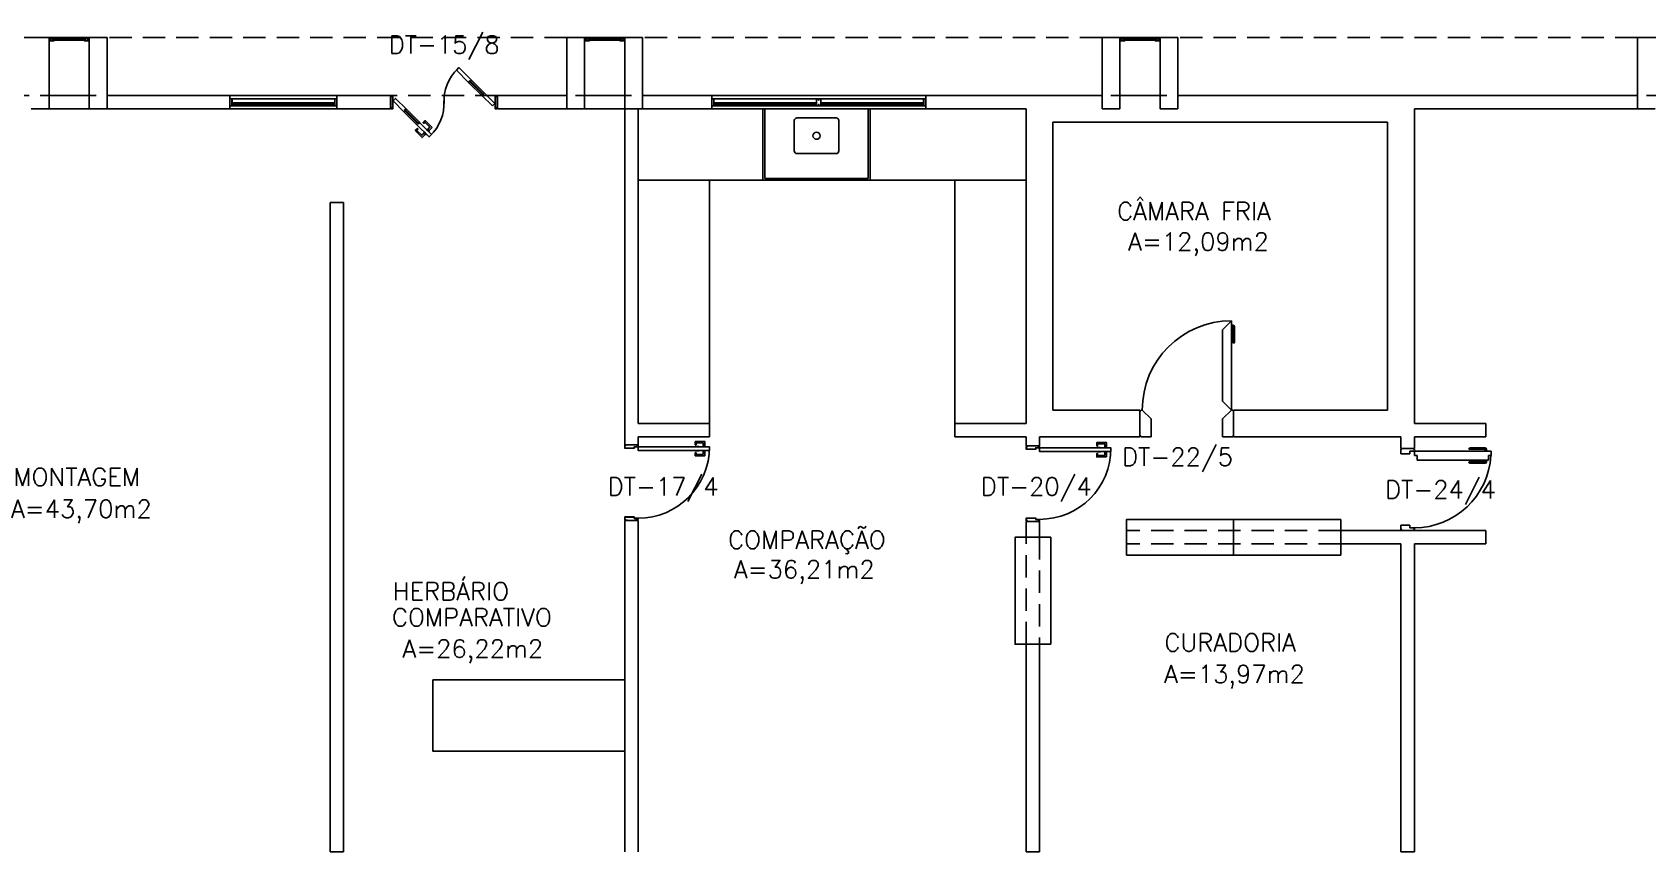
# Model space of a CAD drawing. Header units: millimetres. Extents: x 2128 to 2646, y 1972 to 2207.
# Drawn here: x 2383.82 to 2401.93, y 2037.52 to 2046.7 of the extents above; entities that cross this region are included whole.
import ezdxf

# ---------------------------------------------------------------- set-up
doc = ezdxf.new("R2010")
doc.units = ezdxf.units.MM
doc.linetypes.add('HIDDEN', pattern=[0.375, 0.25, -0.125])
for name, color, linetype in [('AR-ALV', 2, 'Continuous'), ('AR-BANCADAS', 1, 'Continuous'), ('AR-ESQ', 1, 'Continuous'), ('AR-ESTC', 3, 'Continuous'), ('AR-PEITORIL', 1, 'Continuous'), ('AR-PORTA', 1, 'Continuous'), ('AR-PROJ', 1, 'HIDDEN'), ('BC- VISTA', 1, 'Continuous'), ('BC-CUBA', 1, 'Continuous'), ('BGR- VISTA', 12, 'Continuous'), ('COZ1', 1, 'Continuous'), ('DT-ESQ-BAGUETE-C', 1, 'Continuous'), ('DT-ESQ-BAGUETE-V', 1, 'Continuous'), ('DT-ESQ-CHAPA DOBRADA-V', 1, 'Continuous'), ('DT-ESQ-MARCO-V', 1, 'Continuous'), ('DT-ESQ-PERFIL CADEIRA-C', 2, 'Continuous'), ('DT-ESQ-PERFIL CADEIRA-V', 2, 'Continuous'), ('DT-ESQ-PERFIL U-C', 2, 'Continuous'), ('DT-ESQ-VENEZIANA-C', 1, 'Continuous'), ('DT-ESQ-VENEZIANA-V', 1, 'Continuous'), ('DT-ESQ-VIDRO-C', 2, 'Continuous'), ('DT-TXTMOD', 1, 'Continuous'), ('ENDEREÇO', 2, 'Continuous'), ('maçaneta', 1, 'Continuous'), ('mov', 1, 'Continuous'), ('PM-PERFIL U-C', 2, 'Continuous'), ('PM-VIDRO', 2, 'Continuous'), ('pm1', 2, 'Continuous'), ('pm2', 2, 'Continuous'), ('TEXTO', 2, 'Continuous'), ('Área', 2, 'Continuous')]:
    doc.layers.add(name, color=color, linetype=linetype)
doc.styles.add('S10', font='simplex.shx', dxfattribs={"height": 0.1})
doc.styles.add('UNB-100', font='simplex.shx', dxfattribs={"height": 0.2})
doc.styles.add('UNB1-100', font='simplex.shx', dxfattribs={"height": 0.2})

# ---------------------------------------------------------------- blocks, each defined once
blk = doc.blocks.new('pe80-alv-01p')
at = {"layer": 'maçaneta'}
for p, q in [((-0.165, 0.775), (-0.165, 0.945)), ((-0.13, 0.96), (-0.15, 0.96)), ((-0.15, 0.76), (-0.15, 0.945)), ((-0.13, 0.945), (-0.15, 0.945)), ((-0.03, 0.96), (-0.01, 0.96)), ((-0.03, 0.945), (-0.01, 0.945)), ((-0.01, 0.76), (-0.01, 0.945)), ((0.005, 0.775), (0.005, 0.945))]:
    blk.add_line(p, q, dxfattribs=at)
for centre, start, end in [((-0.15, 0.945), 90, 180), ((-0.01, 0.945), 360, 90), ((-0.15, 0.775), 180, 270), ((-0.01, 0.775), 270, 360)]:
    blk.add_arc(centre, 0.015, start, end, dxfattribs=at)
at = {"layer": 'mov'}
blk.add_arc((-0.03, 0.15), 0.86, 93.333, 180, dxfattribs=at)
at = {"layer": 'pm1'}
for p, q in [((-0.13, 0.98), (-0.13, 0.18)), ((-0.08, 0.98), (-0.13, 0.98)), ((-0.03, 1.01), (-0.08, 1.01)), ((-0.08, 1.01), (-0.08, 0.98)), ((-0.03, 1.01), (-0.03, 1.01)), ((-0.03, 0.15), (-0.03, 1.01)), ((-0.91, 0.14), (-0.92, 0.14)), ((-0.92, 0.01), (-0.92, 0.14)), ((-0.91, 0.01), (-0.92, 0.01)), ((-0.91, 0.15), (-0.89, 0.15)), ((-0.91, 0.15), (-0.91, 0.14)), ((-0.91, 0), (-0.91, 0.01)), ((-0.89, 0.1), (-0.89, 0.15)), ((-0.86, 0.1), (-0.89, 0.1)), ((-0.86, 0), (-0.86, 0.1)), ((-0.86, 0), (-0.86, 0)), ((-0.08, 0.18), (-0.13, 0.18)), ((-0.08, 0.15), (-0.08, 0.18)), ((-0.03, 0.15), (-0.08, 0.15)), ((-0.06, 0), (-0.06, 0.1)), ((-0.06, 0.1), (-0.03, 0.1)), ((-0.06, 0), (-0.06, 0)), ((-0.06, 0), (-0.01, 0)), ((-0.01, 0.15), (-0.03, 0.15)), ((-0.03, 0.1), (-0.03, 0.15)), ((-0.03, 0.15), (-0.03, 0.15)), ((-0.01, 0.15), (-0.01, 0.14)), ((-0.01, 0), (-0.01, 0.01)), ((0.01, 0.15), (0.01, 0.15)), ((-0.86, 0), (-0.91, 0))]:
    blk.add_line(p, q, dxfattribs=at)
at = {"layer": 'pm2'}
for p, q in [((-0.01, 0.14), (0, 0.14)), ((-0.01, 0.01), (0, 0.01)), ((0, 0.01), (0, 0.14))]:
    blk.add_line(p, q, dxfattribs=at)
blk = doc.blocks.new('pe100-alv-01p')
at = {"layer": 'maçaneta'}
for p, q in [((-0.025, 1.25), (-0.005, 1.25)), ((-0.025, 1.235), (-0.005, 1.235)), ((-0.005, 1.05), (-0.005, 1.235)), ((0.01, 1.065), (0.01, 1.235))]:
    blk.add_line(p, q, dxfattribs=at)
for centre, start, end in [((-0.005, 1.235), 360, 90), ((-0.005, 1.065), 270, 360)]:
    blk.add_arc(centre, 0.015, start, end, dxfattribs=at)
at = {"layer": 'mov'}
blk.add_arc((-0.025, 0.3), 1, 90, 180, dxfattribs=at)
at = {"layer": 'pm1'}
for p, q in [((-0.025, 1.3), (-0.125, 1.2)), ((-0.025, 1.3), (-0.025, 1.3)), ((-0.025, 0.3), (-0.025, 1.3)), ((-0.125, 1.2), (-0.125, 0.4)), ((-0.125, 0.4), (-0.025, 0.3)), ((-1.04, 0.29), (-1.05, 0.29)), ((-1.05, 0.01), (-1.05, 0.29)), ((-1.04, 0.3), (-1.025, 0.3)), ((-1.04, 0.3), (-1.04, 0.29)), ((-1.025, 0.3), (-0.925, 0.2)), ((-0.925, 0.2), (-0.925, 0)), ((-0.025, 0.3), (-0.125, 0.2)), ((-0.125, 0.2), (-0.125, 0)), ((-0.025, 0.3), (-0.025, 0.3)), ((-0.01, 0.3), (-0.025, 0.3)), ((-0.01, 0.3), (-0.01, 0.29)), ((-1.04, 0.01), (-1.05, 0.01)), ((-1.04, 0), (-1.04, 0.01)), ((-0.925, 0), (-1.04, 0)), ((-0.125, 0), (-0.01, 0)), ((-0.01, 0), (-0.01, 0.01))]:
    blk.add_line(p, q, dxfattribs=at)
at = {"layer": 'pm2'}
for p, q in [((-0.01, 0.29), (0, 0.29)), ((0, 0.01), (0, 0.29)), ((-0.01, 0.01), (0, 0.01))]:
    blk.add_line(p, q, dxfattribs=at)
blk = doc.blocks.new('BGR12')
at = {"layer": 'BC- VISTA'}
blk.add_lwpolyline([(0, 0.4), (0, 0), (-1.2, 0), (-1.2, 0.4)], close=True, dxfattribs=at)
blk = doc.blocks.new('EF01-P')
at = {"layer": 'DT-ESQ-BAGUETE-C', "ltscale": 0.1}
for points in [[(0.002, 0.035), (0.015, 0.035), (0.015, 0.033), (0.002, 0.033), (0.002, 0.005), (0.015, 0.005), (0.015, 0.004), (0.002, 0.004, -0.414214), (0, 0.005), (0, 0.033, -0.414214)], [(0.448, 0.035), (0.435, 0.035), (0.435, 0.033), (0.448, 0.033), (0.448, 0.005), (0.435, 0.005), (0.435, 0.004), (0.448, 0.004, 0.414214), (0.45, 0.005), (0.45, 0.033, 0.414214)]]:
    blk.add_lwpolyline(points, format="xyb", close=True, dxfattribs=at)
at = {"layer": 'DT-ESQ-PERFIL CADEIRA-C', "ltscale": 0.1}
for points in [[(0.01, 0.002), (0.01, 0.003), (0.002, 0.003, 1), (0.002, 0), (0.015, 0, 0.414214), (0.016, 0.002), (0.016, 0.033), (0.043, 0.033)], [(0.043, 0.006), (0.018, 0.006), (0.018, 0.016), (0.016, 0.016), (0.016, 0.006, 0.414214), (0.018, 0.005), (0.043, 0.005), (0.056, 0.005, 1), (0.056, 0.008), (0.043, 0.008), (0.043, 0.02), (0.043, 0.032), (0.056, 0.032, 1), (0.056, 0.035), (0.043, 0.035), (0.016, 0.035, 0.414214), (0.015, 0.033), (0.015, 0.002), (0.002, 0.002)], [(0.041, 0.02), (0.041, 0.032, -0.414214), (0.043, 0.033), (0.056, 0.033)], [(0.041, 0.02), (0.041, 0.008, 0.414214), (0.043, 0.006), (0.056, 0.006)], [(0.407, 0.006), (0.432, 0.006), (0.432, 0.016), (0.433, 0.016), (0.433, 0.006, -0.414214), (0.432, 0.005), (0.407, 0.005), (0.394, 0.005, -1), (0.394, 0.008), (0.407, 0.008), (0.407, 0.02), (0.407, 0.032), (0.394, 0.032, -1), (0.394, 0.035), (0.407, 0.035), (0.433, 0.035, -0.414214), (0.435, 0.033), (0.435, 0.002), (0.448, 0.002)], [(0.408, 0.02), (0.408, 0.032, 0.414214), (0.407, 0.033), (0.394, 0.033)], [(0.408, 0.02), (0.408, 0.008, -0.414214), (0.407, 0.006), (0.394, 0.006)], [(0.44, 0.002), (0.44, 0.003), (0.448, 0.003, -1), (0.448, 0), (0.435, 0, -0.414214), (0.433, 0.002), (0.433, 0.033), (0.407, 0.033)]]:
    blk.add_lwpolyline(points, format="xyb", dxfattribs=at)
at = {"layer": 'DT-ESQ-PERFIL CADEIRA-V', "ltscale": 0.1}
blk.add_line((0.015, 0), (0.435, 0), dxfattribs=at)
at = {"layer": 'DT-ESQ-VENEZIANA-C', "ltscale": 0.1}
for p, q in [((0.043, 0.011), (0.407, 0.011)), ((0.043, 0.009), (0.407, 0.009))]:
    blk.add_line(p, q, dxfattribs=at)
at = {"layer": 'DT-ESQ-VENEZIANA-V', "ltscale": 0.1}
blk.add_line((0.043, 0.031), (0.407, 0.031), dxfattribs=at)
blk = doc.blocks.new('EF05B-P')
at = {"layer": 'DT-ESQ-BAGUETE-C', "ltscale": 0.1}
for points in [[(0.039, -0.05), (0.0255, -0.05), (0.0255, -0.0485), (0.039, -0.0485), (0.039, -0.0365), (0.0255, -0.0365), (0.0255, -0.035), (0.039, -0.035, -0.4142136), (0.0405, -0.0365), (0.0405, -0.0485, -0.4142136)], [(1.161, -0.05), (1.1745, -0.05), (1.1745, -0.0485), (1.161, -0.0485), (1.161, -0.0365), (1.1745, -0.0365), (1.1745, -0.035), (1.161, -0.035, 0.4142136), (1.1595, -0.0365), (1.1595, -0.0485, 0.4142136)]]:
    blk.add_lwpolyline(points, format="xyb", close=True, dxfattribs=at)
at = {"layer": 'DT-ESQ-BAGUETE-V', "ltscale": 0.1}
blk.add_line((1.161, -0.05), (0.039, -0.05), dxfattribs=at)
at = {"layer": 'DT-ESQ-CHAPA DOBRADA-V', "ltscale": 0.1}
blk.add_line((1.16, -0.067), (0.04, -0.067), dxfattribs=at)
at = {"layer": 'DT-ESQ-MARCO-V', "ltscale": 0.1}
for p, q in [((0.0235, -0.035), (1.1765, -0.035)), ((0.0235, -0.115), (1.1765, -0.115))]:
    blk.add_line(p, q, dxfattribs=at)
at = {"layer": 'DT-ESQ-PERFIL U-C', "ltscale": 0.1}
for points in [[(0.025, -0.0655), (0.025, -0.0655, 0.4142136), (0.0235, -0.067), (0.0235, -0.1135), (0.0015, -0.1135), (0.0015, -0.1), (0, -0.1), (0, -0.1135, 0.4142136), (0.0015, -0.115), (0.0235, -0.115, 0.4142136), (0.025, -0.1135), (0.025, -0.067), (0.04, -0.067, 1), (0.04, -0.064), (0.025, -0.064), (0.025, -0.0365, 0.4142136), (0.0235, -0.035), (0.0015, -0.035, 0.4142136), (0, -0.0365), (0, -0.05), (0.0015, -0.05), (0.0015, -0.0365), (0.0235, -0.0365), (0.0235, -0.064, 0.4142136), (0.025, -0.0655), (0.04, -0.0655)], [(1.175, -0.0655), (1.175, -0.0655, -0.4142136), (1.1765, -0.067), (1.1765, -0.1135), (1.1985, -0.1135), (1.1985, -0.1), (1.2, -0.1), (1.2, -0.1135, -0.4142136), (1.1985, -0.115), (1.1765, -0.115, -0.4142136), (1.175, -0.1135), (1.175, -0.067), (1.16, -0.067, -1), (1.16, -0.064), (1.175, -0.064), (1.175, -0.0365, -0.4142136), (1.1765, -0.035), (1.1985, -0.035, -0.4142136), (1.2, -0.0365), (1.2, -0.05), (1.1985, -0.05), (1.1985, -0.0365), (1.1765, -0.0365), (1.1765, -0.064, -0.4142136), (1.175, -0.0655), (1.16, -0.0655)]]:
    blk.add_lwpolyline(points, format="xyb", dxfattribs=at)
at = {"layer": 'DT-ESQ-VIDRO-C', "ltscale": 0.1}
blk.add_lwpolyline([(0.027, -0.062), (0.027, -0.052), (1.173, -0.052), (1.173, -0.062)], close=True, dxfattribs=at)
at = {"layer": 'DT-TXTMOD', "ltscale": 0.1, "style": 'S10', "flags": 3}
blk.add_attdef('EF05B', (0.05, 0), '', height=0.1, dxfattribs=at)
blk = doc.blocks.new('PM3')
at = {"layer": 'maçaneta'}
for points in [[(0.02, 0.825), (-0.035, 0.825), (-0.035, 0.715), (0, 0.715), (0, 0.725), (-0.02, 0.725), (-0.02, 0.804, -0.414214), (-0.019, 0.805), (0.02, 0.805)], [(0.125, 0.825), (0.07, 0.825), (0.07, 0.805), (0.108, 0.805, -0.414214), (0.11, 0.804), (0.11, 0.725), (0.09, 0.725), (0.09, 0.715), (0.125, 0.715)]]:
    blk.add_lwpolyline(points, format="xyb", close=True, dxfattribs=at)
for points in [[(0.02, 0.715), (0.02, 0.755), (0.025, 0.755), (0.025, 0.715)], [(0.07, 0.715), (0.07, 0.755), (0.065, 0.755), (0.065, 0.715)]]:
    blk.add_lwpolyline(points, close=True, dxfattribs=at)
at = {"layer": 'mov'}
blk.add_arc((0.025, 0.075), 0.8, 0, 90, dxfattribs=at)
at = {"layer": 'PM-PERFIL U-C'}
for p, q in [((0, 0.045), (0, 0.063)), ((0.002, 0.045), (0, 0.045)), ((0.001, 0.065), (0.01, 0.065)), ((0.002, 0.063), (0.002, 0.045)), ((0.01, 0.063), (0.002, 0.063)), ((0.01, 0.065), (0.01, 0.073)), ((0.011, 0.075), (0.023, 0.075)), ((0.012, 0.073), (0.012, 0.064)), ((0.023, 0.073), (0.012, 0.073)), ((0.023, 0.033), (0.023, 0.073)), ((0.038, 0.032), (0.024, 0.032)), ((0.025, 0.073), (0.025, 0.034)), ((0.038, 0.034), (0.025, 0.034)), ((0.038, 0.032), (0.038, -0.073)), ((0.04, 0.032), (0.04, -0.074)), ((0.81, 0.032), (0.81, -0.074)), ((0.812, 0.034), (0.825, 0.034)), ((0.812, 0.032), (0.826, 0.032)), ((0.812, 0.032), (0.812, -0.073)), ((0.825, 0.073), (0.825, 0.034)), ((0.839, 0.075), (0.827, 0.075)), ((0.827, 0.073), (0.838, 0.073)), ((0.827, 0.033), (0.827, 0.073)), ((0.838, 0.073), (0.838, 0.064)), ((0.84, 0.065), (0.84, 0.073)), ((0.849, 0.065), (0.84, 0.065)), ((0.84, 0.063), (0.848, 0.063)), ((0.848, 0.063), (0.848, 0.045)), ((0.848, 0.045), (0.85, 0.045)), ((0.85, 0.045), (0.85, 0.063)), ((0, -0.045), (0.002, -0.045)), ((0, -0.064), (0, -0.045)), ((0.01, -0.065), (0.001, -0.065)), ((0.002, -0.045), (0.002, -0.063)), ((0.002, -0.063), (0.01, -0.063)), ((0.01, -0.074), (0.01, -0.065)), ((0.038, -0.075), (0.011, -0.075)), ((0.012, -0.065), (0.012, -0.073)), ((0.012, -0.073), (0.038, -0.073)), ((0.838, -0.073), (0.812, -0.073)), ((0.812, -0.075), (0.839, -0.075)), ((0.838, -0.065), (0.838, -0.073)), ((0.848, -0.063), (0.84, -0.063)), ((0.84, -0.074), (0.84, -0.065)), ((0.84, -0.065), (0.849, -0.065)), ((0.85, -0.045), (0.848, -0.045)), ((0.848, -0.045), (0.848, -0.063)), ((0.85, -0.064), (0.85, -0.045))]:
    blk.add_line(p, q, dxfattribs=at)
for centre, start, end in [((0.001, 0.063), 90, 180), ((0.011, 0.073), 90, 180), ((0.01, 0.064), 270, 0), ((0.023, 0.073), 360, 90), ((0.024, 0.033), 180, 270), ((0.038, 0.032), 0, 90), ((0.812, 0.032), 90, 180), ((0.827, 0.073), 90, 180), ((0.826, 0.033), 270, 0), ((0.84, 0.064), 180, 270), ((0.839, 0.073), 0, 90), ((0.849, 0.063), 0, 90), ((0.001, -0.064), 180, 270), ((0.01, -0.065), 0, 90), ((0.011, -0.074), 180, 270), ((0.038, -0.074), 269.9386, 0), ((0.812, -0.074), 180, 270.0614), ((0.84, -0.065), 90, 180), ((0.839, -0.074), 270, 0), ((0.849, -0.064), 270, 0)]:
    blk.add_arc(centre, 0.0015, start, end, dxfattribs=at)
at = {"layer": 'pm1'}
blk.add_lwpolyline([(0.065, 0.875), (0.065, 0.075), (0.025, 0.075), (0.025, 0.875)], close=True, dxfattribs=at)
blk = doc.blocks.new('PM7B')
at = {"layer": 'maçaneta'}
for points in [[(0.732, -0.208), (0.771, -0.247), (0.785, -0.233), (0.758, -0.206, -0.414214), (0.758, -0.204), (0.813, -0.148), (0.827, -0.162), (0.834, -0.155), (0.81, -0.13)], [(0.806, -0.282), (0.845, -0.321), (0.923, -0.243), (0.898, -0.219), (0.891, -0.226), (0.905, -0.24), (0.849, -0.295, -0.414214), (0.847, -0.295), (0.82, -0.268)], [(0.845, -0.321), (0.806, -0.282), (0.82, -0.268), (0.847, -0.295, 0.414214), (0.849, -0.295), (0.905, -0.24), (0.891, -0.226), (0.898, -0.219), (0.923, -0.243)]]:
    blk.add_lwpolyline(points, format="xyb", close=True, dxfattribs=at)
for points in [[(0.792, -0.226), (0.764, -0.254), (0.767, -0.258), (0.795, -0.229)], [(0.792, -0.226), (0.764, -0.254), (0.767, -0.258), (0.795, -0.229)], [(0.827, -0.261), (0.799, -0.289), (0.795, -0.286), (0.824, -0.258)], [(0.827, -0.261), (0.799, -0.289), (0.795, -0.286), (0.824, -0.258)]]:
    blk.add_lwpolyline(points, close=True, dxfattribs=at)
at = {"layer": 'mov'}
for centre, start, end in [((0.099, 0.089), 356.8029, 46.3992), ((1.101, 0.061), 176.8029, 226.3992)]:
    blk.add_arc(centre, 0.501, start, end, dxfattribs=at)
at = {"layer": 'PM-PERFIL U-C'}
for p, q in [((0, 0.12), (0, 0.139)), ((0.002, 0.12), (0, 0.12)), ((0, 0.012), (0, 0.03)), ((0, 0.03), (0.002, 0.03)), ((0.001, 0.14), (0.01, 0.14)), ((0.01, 0.01), (0.001, 0.01)), ((0.01, 0.138), (0.002, 0.138)), ((0.002, 0.138), (0.002, 0.12)), ((0.002, 0.03), (0.002, 0.012)), ((0.002, 0.012), (0.01, 0.012)), ((0.01, 0.14), (0.01, 0.149)), ((0.01, 0.001), (0.01, 0.01)), ((0.012, 0.15), (0.023, 0.15)), ((0.023, 0.148), (0.012, 0.148)), ((0.012, 0.148), (0.012, 0.14)), ((0.012, 0.01), (0.012, 0.002)), ((0.012, 0.002), (0.023, 0.002)), ((0.023, 0), (0.012, 0)), ((0.023, 0.148), (0.023, 0.002)), ((0.025, 0.149), (0.025, 0.001)), ((1.175, 0.149), (1.175, 0.001)), ((1.188, 0.15), (1.176, 0.15)), ((1.177, 0.148), (1.188, 0.148)), ((1.177, 0.148), (1.177, 0.002)), ((1.188, 0.002), (1.177, 0.002)), ((1.176, 0), (1.188, 0)), ((1.188, 0.148), (1.188, 0.14)), ((1.188, 0.01), (1.188, 0.002)), ((1.189, 0.138), (1.198, 0.138)), ((1.198, 0.012), (1.189, 0.012)), ((1.19, 0.14), (1.19, 0.149)), ((1.198, 0.14), (1.19, 0.14)), ((1.19, 0.01), (1.198, 0.01)), ((1.19, 0.001), (1.19, 0.01)), ((1.198, 0.138), (1.198, 0.12)), ((1.198, 0.12), (1.2, 0.12)), ((1.198, 0.03), (1.198, 0.012)), ((1.2, 0.03), (1.198, 0.03)), ((1.2, 0.12), (1.2, 0.139)), ((1.2, 0.012), (1.2, 0.03))]:
    blk.add_line(p, q, dxfattribs=at)
for centre, start, end in [((0.001, 0.139), 90, 180), ((0.001, 0.012), 180, 270), ((0.012, 0.149), 90, 180), ((0.01, 0.14), 270, 0), ((0.01, 0.01), 0, 90), ((0.012, 0.001), 180, 270), ((0.023, 0.149), 0, 90), ((0.023, 0.001), 269.9386, 0), ((1.176, 0.149), 90, 180), ((1.176, 0.001), 180, 270.0614), ((1.188, 0.149), 0, 90), ((1.189, 0.14), 180, 270), ((1.189, 0.01), 90, 180), ((1.188, 0.001), 270, 0), ((1.198, 0.139), 0, 90), ((1.198, 0.012), 270, 0)]:
    blk.add_arc(centre, 0.0015, start, end, dxfattribs=at)
at = {"layer": 'PM-VIDRO'}
for p, q in [((0.161, 0.171), (0.302, 0.312)), ((0.309, 0.305), (0.168, 0.164)), ((0.891, -0.155), (1.032, -0.014)), ((1.039, -0.021), (0.898, -0.162))]:
    blk.add_line(p, q, dxfattribs=at)
at = {"layer": 'pm1'}
for p, q in [((0.03, 0.061), (0.15, 0.181)), ((0.15, 0.181), (0.161, 0.171)), ((0.302, 0.312), (0.291, 0.323)), ((0.302, 0.312), (0.309, 0.319)), ((0.327, 0.302), (0.309, 0.319)), ((0.316, 0.312), (0.309, 0.305)), ((0.32, 0.294), (0.309, 0.305)), ((0.327, 0.302), (0.32, 0.294)), ((0.058, 0.033), (0.03, 0.061)), ((0.178, 0.153), (0.058, 0.033)), ((0.154, 0.164), (0.161, 0.171)), ((0.171, 0.146), (0.154, 0.164)), ((0.168, 0.164), (0.161, 0.157)), ((0.168, 0.164), (0.178, 0.153)), ((0.178, 0.153), (0.171, 0.146)), ((1.022, -0.003), (1.029, 0.004)), ((1.029, 0.004), (1.046, -0.014)), ((0.873, -0.152), (0.88, -0.144)), ((0.873, -0.152), (0.891, -0.169)), ((0.88, -0.144), (0.891, -0.155)), ((0.884, -0.162), (0.891, -0.155)), ((0.898, -0.162), (0.891, -0.169)), ((0.898, -0.162), (0.909, -0.173)), ((1.032, -0.014), (1.039, -0.007)), ((1.046, -0.014), (1.039, -0.021))]:
    blk.add_line(p, q, dxfattribs=at)
for points in [[(0.291, 0.323), (0.433, 0.464), (0.461, 0.436), (0.32, 0.294)], [(1.032, -0.014), (1.022, -0.003), (1.142, 0.117), (1.17, 0.089), (1.05, -0.031), (1.039, -0.021)], [(0.909, -0.173), (0.767, -0.314), (0.739, -0.286), (0.873, -0.152)]]:
    blk.add_lwpolyline(points, dxfattribs=at)
at = {"layer": 'pm2', "color": 1}
for p, q in [((0.15, 0.181), (0.291, 0.323)), ((0.32, 0.294), (0.178, 0.153)), ((0.88, -0.144), (1.022, -0.003)), ((1.05, -0.031), (0.909, -0.173))]:
    blk.add_line(p, q, dxfattribs=at)
blk = doc.blocks.new('CUBAbnc-01P')
at = {"layer": 'COZ1'}
for p, q in [((-0.25, -0.4705), (-0.25, -0.1305)), ((-0.22, -0.1005), (0.22, -0.1005)), ((0.25, -0.4705), (0.25, -0.1305)), ((-0.22, -0.5005), (0.22, -0.5005))]:
    blk.add_line(p, q, dxfattribs=at)
blk.add_circle((0, -0.3005), 0.04, dxfattribs=at)
for centre, start, end in [((-0.22, -0.1305), 90, 180), ((0.22, -0.1305), 0, 90), ((-0.22, -0.4705), 180, 270), ((0.22, -0.4705), 270, 0)]:
    blk.add_arc(centre, 0.03, start, end, dxfattribs=at)
blk = doc.blocks.new('BCP01')
at = {"layer": 'BC- VISTA'}
for p, q in [((0, -0.02), (0.78, -0.02)), ((0.78, -0.02), (0.78, -1.18)), ((0.78, -1.18), (0, -1.18))]:
    blk.add_line(p, q, dxfattribs=at)
blk.add_lwpolyline([(0.8, 0), (0.8, -1.2), (0, -1.2), (0, 0)], close=True, dxfattribs=at)
at = {"layer": 'BC-CUBA', "rotation": 90}
blk.add_blockref('CUBAbnc-01P', (0, -0.6), dxfattribs=at)
blk = doc.blocks.new('BCP21')
at = {"layer": 'BC- VISTA'}
blk.add_lwpolyline([(0.8, 0), (0.8, -2.15), (0, -2.15), (0, 0)], close=True, dxfattribs=at)

msp = doc.modelspace()

# ---------------------------------------------------------------- linework, layer by layer
at = {"layer": 'AR-ALV'}
for p, q in [((2384.461, 2045.99), (2384.011, 2045.99)), ((2384.661, 2045.99), (2386.036, 2045.99)), ((2386.036, 2045.99), (2386.036, 2045.84)), ((2387.236, 2045.99), (2387.236, 2045.84)), ((2387.236, 2045.99), (2387.836, 2045.99)), ((2387.836, 2045.99), (2387.836, 2045.84)), ((2389.036, 2045.99), (2389.036, 2045.84)), ((2389.036, 2045.99), (2389.811, 2045.99)), ((2390.011, 2045.99), (2390.461, 2045.99)), ((2391.436, 2045.99), (2390.661, 2045.99)), ((2391.436, 2045.99), (2391.436, 2045.84)), ((2395.811, 2045.99), (2393.836, 2045.99)), ((2393.836, 2045.99), (2393.836, 2045.84)), ((2396.461, 2045.99), (2396.011, 2045.99)), ((2401.811, 2045.99), (2396.661, 2045.99)), ((2384.461, 2045.84), (2384.011, 2045.84)), ((2384.661, 2045.84), (2386.036, 2045.84)), ((2387.236, 2045.84), (2387.836, 2045.84)), ((2389.036, 2045.84), (2389.811, 2045.84)), ((2390.011, 2045.84), (2390.461, 2045.84)), ((2390.461, 2042.065), (2390.461, 2045.84)), ((2390.611, 2042.315), (2390.611, 2045.84)), ((2391.436, 2045.84), (2390.661, 2045.84)), ((2394.961, 2045.84), (2393.836, 2045.84)), ((2394.961, 2042.315), (2394.961, 2045.84)), ((2401.811, 2045.84), (2399.311, 2045.84)), ((2399.311, 2042.315), (2399.311, 2045.84)), ((2395.261, 2042.465), (2395.261, 2045.69)), ((2399.011, 2045.69), (2395.261, 2045.69)), ((2399.011, 2042.465), (2399.011, 2045.69)), ((2387.161, 2037.515), (2387.161, 2044.79)), ((2387.161, 2044.79), (2387.311, 2044.79)), ((2387.311, 2037.515), (2387.311, 2044.79)), ((2396.236, 2042.465), (2395.261, 2042.465)), ((2396.236, 2042.465), (2396.236, 2042.165)), ((2399.011, 2042.465), (2397.286, 2042.465)), ((2397.286, 2042.465), (2397.286, 2042.165)), ((2390.461, 2042.065), (2390.461, 2042.315)), ((2390.611, 2042.315), (2391.411, 2042.315)), ((2390.611, 2042.065), (2390.611, 2042.165)), ((2391.411, 2042.165), (2390.611, 2042.165)), ((2391.411, 2042.315), (2391.411, 2042.165)), ((2394.961, 2042.315), (2394.161, 2042.315)), ((2394.161, 2042.315), (2394.161, 2042.165)), ((2394.961, 2042.165), (2394.161, 2042.165)), ((2394.961, 2042.065), (2394.961, 2042.165)), ((2396.236, 2042.165), (2395.111, 2042.165)), ((2395.111, 2042.065), (2395.111, 2042.165)), ((2399.161, 2042.165), (2397.286, 2042.165)), ((2399.161, 2042.035), (2399.161, 2042.165)), ((2399.311, 2042.315), (2400.111, 2042.315)), ((2400.111, 2042.165), (2399.311, 2042.165)), ((2399.311, 2042.035), (2399.311, 2042.165)), ((2400.111, 2042.315), (2400.111, 2042.165)), ((2390.612, 2042.077), (2390.462, 2042.077)), ((2395.111, 2042.065), (2394.961, 2042.065)), ((2399.161, 2042.035), (2399.311, 2042.035)), ((2390.461, 2037.515), (2390.461, 2041.227)), ((2390.461, 2041.227), (2390.611, 2041.227)), ((2390.611, 2037.515), (2390.611, 2041.227)), ((2394.961, 2041.04), (2394.961, 2041.215)), ((2395.111, 2041.215), (2394.961, 2041.215)), ((2395.111, 2041.04), (2395.111, 2041.215)), ((2398.486, 2041.115), (2400.111, 2041.115)), ((2398.486, 2040.965), (2398.486, 2041.115)), ((2400.111, 2041.115), (2400.111, 2040.965)), ((2395.111, 2041.04), (2394.961, 2041.04)), ((2398.486, 2040.965), (2399.161, 2040.965)), ((2399.161, 2037.515), (2399.161, 2040.965)), ((2399.311, 2037.515), (2399.311, 2040.965)), ((2399.311, 2040.965), (2400.111, 2040.965)), ((2394.961, 2037.515), (2394.961, 2039.84)), ((2395.111, 2039.84), (2394.961, 2039.84)), ((2395.111, 2037.515), (2395.111, 2039.84)), ((2387.311, 2037.515), (2387.161, 2037.515)), ((2395.111, 2037.515), (2394.961, 2037.515)), ((2399.311, 2037.515), (2399.161, 2037.515))]:
    msp.add_line(p, q, dxfattribs=at)
at = {"layer": 'AR-BANCADAS'}
for p, q in [((2392.011, 2045.04), (2390.611, 2045.04)), ((2391.411, 2042.315), (2391.411, 2045.04)), ((2393.211, 2045.04), (2394.961, 2045.04)), ((2394.161, 2042.315), (2394.161, 2045.04))]:
    msp.add_line(p, q, dxfattribs=at)
at = {"layer": 'AR-ESTC'}
for p, q in [((2384.011, 2046.64), (2383.811, 2046.64)), ((2384.011, 2045.84), (2384.011, 2046.64)), ((2384.461, 2046.64), (2384.661, 2046.64)), ((2384.461, 2045.84), (2384.461, 2046.64)), ((2384.661, 2046.64), (2384.661, 2045.84)), ((2390.011, 2046.64), (2389.811, 2046.64)), ((2389.811, 2046.64), (2389.811, 2045.84)), ((2390.011, 2045.84), (2390.011, 2046.64)), ((2390.461, 2046.64), (2390.661, 2046.64)), ((2390.461, 2045.84), (2390.461, 2046.64)), ((2390.661, 2046.64), (2390.661, 2045.84)), ((2396.011, 2046.64), (2395.811, 2046.64)), ((2395.811, 2046.64), (2395.811, 2045.84)), ((2396.011, 2045.84), (2396.011, 2046.64)), ((2396.461, 2046.64), (2396.661, 2046.64)), ((2396.461, 2045.84), (2396.461, 2046.64)), ((2396.661, 2046.64), (2396.661, 2045.84)), ((2402.011, 2046.64), (2401.811, 2046.64)), ((2401.811, 2046.64), (2401.811, 2045.84)), ((2383.811, 2045.84), (2384.011, 2045.84)), ((2384.661, 2045.84), (2384.461, 2045.84)), ((2389.811, 2045.84), (2390.011, 2045.84)), ((2390.661, 2045.84), (2390.461, 2045.84)), ((2395.811, 2045.84), (2396.011, 2045.84)), ((2396.661, 2045.84), (2396.461, 2045.84)), ((2401.811, 2045.84), (2402.011, 2045.84))]:
    msp.add_line(p, q, dxfattribs=at)
at = {"layer": 'AR-PEITORIL'}
for p, q in [((2386.036, 2045.99), (2387.236, 2045.99)), ((2391.436, 2045.99), (2393.836, 2045.99)), ((2386.036, 2045.84), (2387.236, 2045.84)), ((2391.436, 2045.84), (2393.836, 2045.84))]:
    msp.add_line(p, q, dxfattribs=at)
at = {"layer": 'AR-PROJ'}
for p, q in [((2437.811, 2046.64), (2372.661, 2046.64)), ((2372.661, 2045.99), (2437.811, 2045.99)), ((2398.486, 2041.115), (2396.086, 2041.115)), ((2394.961, 2039.84), (2394.961, 2041.04)), ((2395.111, 2041.04), (2395.111, 2039.84)), ((2398.486, 2040.965), (2396.086, 2040.965))]:
    msp.add_line(p, q, dxfattribs=at)

# ---------------------------------------------------------------- block references
at = {"layer": 'AR-BANCADAS'}
for name, p, rotation in [('BCP01', (2393.211, 2045.84), 270.000000040203), ('BCP21', (2390.461, 2039.44), 270)]:
    msp.add_blockref(name, p, dxfattribs=dict(at, rotation=rotation))
at = {"layer": 'AR-ESQ', "rotation": 180}
for name, p in [('EF01-P', (2384.461, 2046.64)), ('EF01-P', (2390.461, 2046.64)), ('EF01-P', (2396.461, 2046.64)), ('EF05B-P', (2387.236, 2045.84)), ('EF05B-P', (2392.636, 2045.84)), ('EF05B-P', (2393.836, 2045.84))]:
    msp.add_blockref(name, p, dxfattribs=at)
at = {"layer": 'AR-PORTA', "xscale": -1}
msp.add_blockref('PM7B', (2389.036, 2045.84), dxfattribs=at)
at = {"layer": 'AR-PORTA'}
msp.add_blockref('pe100-alv-01p', (2397.286, 2042.165), dxfattribs=at)
at = {"layer": 'AR-PORTA', "rotation": 270}
for p in [(2390.536, 2042.077), (2395.036, 2042.065)]:
    msp.add_blockref('PM3', p, dxfattribs=at)
at = {"layer": 'AR-PORTA', "xscale": -1, "rotation": 270}
msp.add_blockref('pe80-alv-01p', (2399.161, 2042.035), dxfattribs=at)
at = {"layer": 'BGR- VISTA'}
for p in [(2397.286, 2040.84), (2398.486, 2040.84)]:
    msp.add_blockref('BGR12', p, dxfattribs=at)
at = {"layer": 'BGR- VISTA', "rotation": 270}
msp.add_blockref('BGR12', (2394.836, 2039.84), dxfattribs=at)

# ---------------------------------------------------------------- texts
at = {"layer": 'ENDEREÇO', "style": 'UNB1-100'}
for s, p in [('DT-15/8', (2387.816, 2046.461)), ('DT-22/5', (2396.036, 2041.841)), ('DT-17/4', (2390.27, 2041.508)), ('DT-20/4', (2394.453, 2041.508)), ('DT-24/4', (2398.983, 2041.474))]:
    msp.add_text(s, height=0.2, dxfattribs=at).set_placement(p)
at = {"layer": 'TEXTO', "style": 'UNB-100'}
for s, p in [('CÂMARA FRIA', (2395.98, 2044.594)), ('MONTAGEM', (2383.609, 2041.615)), ('COMPARAÇÃO', (2391.62, 2040.911)), ('HERBÁRIO', (2387.862, 2040.334)), ('COMPARATIVO', (2387.853, 2040.042)), ('CURADORIA', (2396.51, 2039.759))]:
    msp.add_text(s, height=0.2, dxfattribs=at).set_placement(p)
at = {"layer": 'Área', "style": 'UNB-100'}
for s, p in [('A=12,09m2', (2396.104, 2044.253)), ('A=43,70m2', (2383.584, 2041.257)), ('A=36,21m2', (2391.686, 2040.579)), ('A=26,22m2', (2387.971, 2039.69)), ('A=13,97m2', (2396.507, 2039.406))]:
    msp.add_text(s, height=0.2, dxfattribs=at).set_placement(p)

doc.saveas('drawing.dxf')
